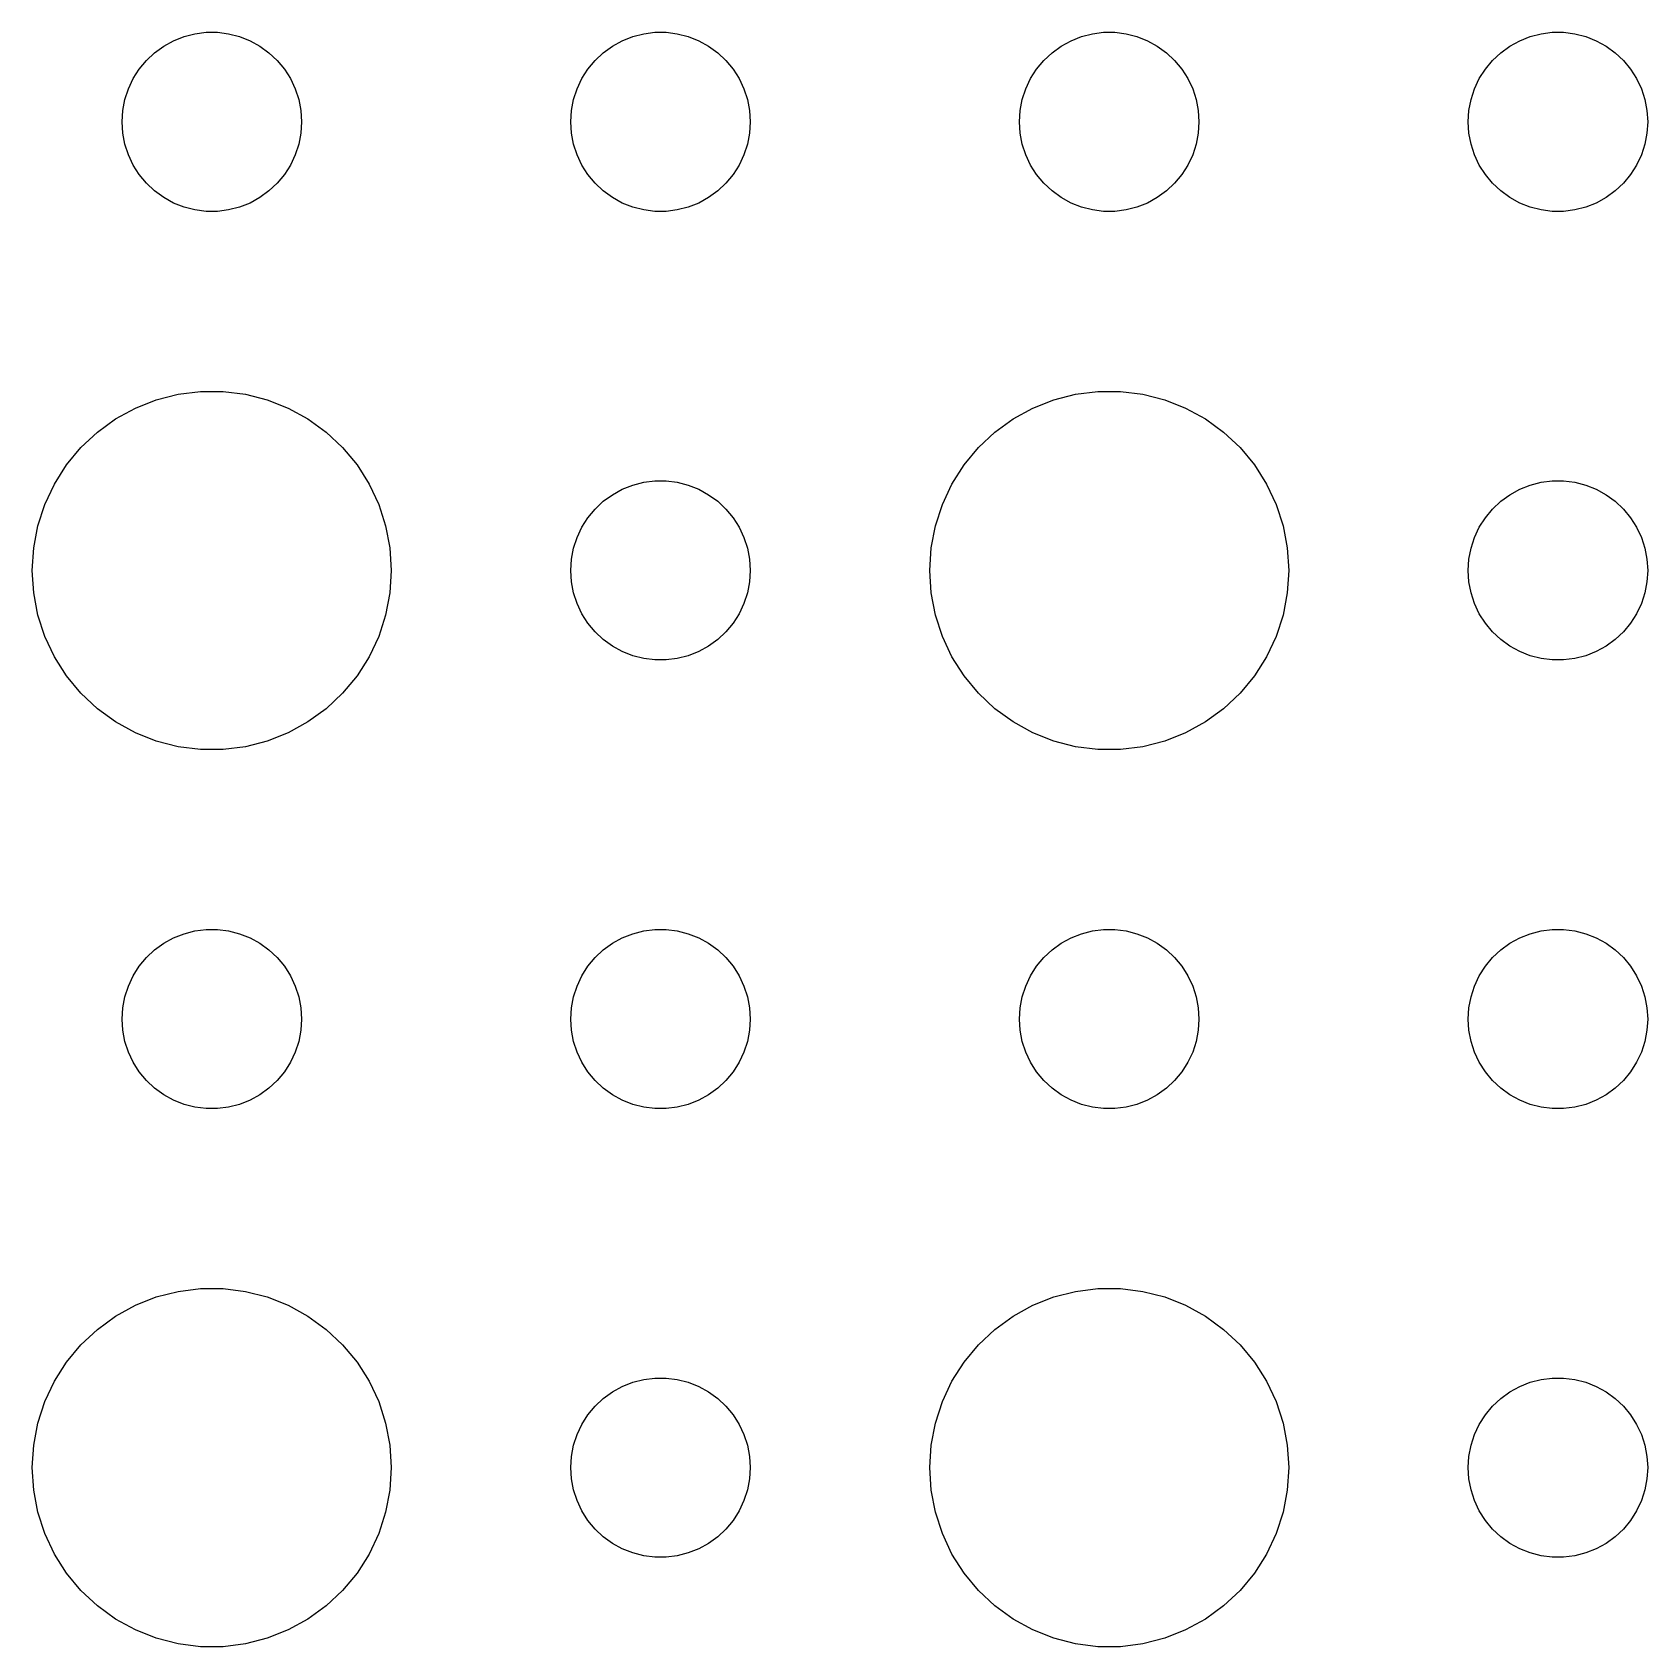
# Model space of a CAD drawing. Header units: metres. Extents: x -134 to 134, y 518 to 1078.
# Drawn here: x -100.5 to -73.5, y 795.01 to 822 of the extents above; entities that cross this region are included whole.
import ezdxf

# ---------------------------------------------------------------- set-up
doc = ezdxf.new("R2010")
doc.units = ezdxf.units.M

msp = doc.modelspace()

# ---------------------------------------------------------------- linework, layer by layer
for p, q in [((-98.1387, 821.857), (-97.9635, 821.927)), ((-97.9635, 821.927), (-97.7811, 821.973)), ((-97.7811, 821.973), (-97.5942, 821.997)), ((-97.5942, 821.997), (-97.4058, 821.997)), ((-97.4058, 821.997), (-97.2189, 821.973)), ((-97.2189, 821.973), (-97.0365, 821.927)), ((-97.0365, 821.927), (-96.8613, 821.857)), ((-90.6387, 821.857), (-90.4635, 821.927)), ((-90.4635, 821.927), (-90.2811, 821.973)), ((-90.2811, 821.973), (-90.0942, 821.997)), ((-90.0942, 821.997), (-89.9058, 821.997)), ((-89.9058, 821.997), (-89.7189, 821.973)), ((-89.7189, 821.973), (-89.5365, 821.927)), ((-89.5365, 821.927), (-89.3613, 821.857)), ((-83.1387, 821.857), (-82.9635, 821.927)), ((-82.9635, 821.927), (-82.7811, 821.973)), ((-82.7811, 821.973), (-82.5942, 821.997)), ((-82.5942, 821.997), (-82.4058, 821.997)), ((-82.4058, 821.997), (-82.2189, 821.973)), ((-82.2189, 821.973), (-82.0365, 821.927)), ((-82.0365, 821.927), (-81.8613, 821.857)), ((-75.6387, 821.857), (-75.4635, 821.927)), ((-75.4635, 821.927), (-75.2811, 821.973)), ((-75.2811, 821.973), (-75.0942, 821.997)), ((-75.0942, 821.997), (-74.9058, 821.997)), ((-74.9058, 821.997), (-74.7189, 821.973)), ((-74.7189, 821.973), (-74.5365, 821.927)), ((-74.5365, 821.927), (-74.3613, 821.857)), ((-98.5934, 821.527), (-98.4561, 821.656)), ((-98.4561, 821.656), (-98.3037, 821.766)), ((-98.3037, 821.766), (-98.1387, 821.857)), ((-96.8613, 821.857), (-96.6963, 821.766)), ((-96.6963, 821.766), (-96.5439, 821.656)), ((-96.5439, 821.656), (-96.4065, 821.527)), ((-91.0934, 821.527), (-90.9561, 821.656)), ((-90.9561, 821.656), (-90.8037, 821.766)), ((-90.8037, 821.766), (-90.6387, 821.857)), ((-89.3613, 821.857), (-89.1963, 821.766)), ((-89.1963, 821.766), (-89.0439, 821.656)), ((-89.0439, 821.656), (-88.9065, 821.527)), ((-83.5934, 821.527), (-83.4561, 821.656)), ((-83.4561, 821.656), (-83.3037, 821.766)), ((-83.3037, 821.766), (-83.1387, 821.857)), ((-81.8613, 821.857), (-81.6963, 821.766)), ((-81.6963, 821.766), (-81.5439, 821.656)), ((-81.5439, 821.656), (-81.4065, 821.527)), ((-76.0934, 821.527), (-75.9561, 821.656)), ((-75.9561, 821.656), (-75.8037, 821.766)), ((-75.8037, 821.766), (-75.6387, 821.857)), ((-74.3613, 821.857), (-74.1963, 821.766)), ((-74.1963, 821.766), (-74.0439, 821.656)), ((-74.0439, 821.656), (-73.9065, 821.527)), ((-98.8145, 821.223), (-98.7135, 821.382)), ((-98.7135, 821.382), (-98.5934, 821.527)), ((-96.4065, 821.527), (-96.2865, 821.382)), ((-96.2865, 821.382), (-96.1855, 821.223)), ((-91.3145, 821.223), (-91.2135, 821.382)), ((-91.2135, 821.382), (-91.0934, 821.527)), ((-88.9065, 821.527), (-88.7865, 821.382)), ((-88.7865, 821.382), (-88.6855, 821.223)), ((-83.8145, 821.223), (-83.7135, 821.382)), ((-83.7135, 821.382), (-83.5934, 821.527)), ((-81.4065, 821.527), (-81.2865, 821.382)), ((-81.2865, 821.382), (-81.1855, 821.223)), ((-76.3145, 821.223), (-76.2135, 821.382)), ((-76.2135, 821.382), (-76.0934, 821.527)), ((-73.9065, 821.527), (-73.7865, 821.382)), ((-73.7865, 821.382), (-73.6855, 821.223)), ((-98.8947, 821.052), (-98.8145, 821.223)), ((-96.1855, 821.223), (-96.1053, 821.052)), ((-91.3947, 821.052), (-91.3145, 821.223)), ((-88.6855, 821.223), (-88.6053, 821.052)), ((-83.8947, 821.052), (-83.8145, 821.223)), ((-81.1855, 821.223), (-81.1053, 821.052)), ((-76.3947, 821.052), (-76.3145, 821.223)), ((-73.6855, 821.223), (-73.6053, 821.052)), ((-98.9882, 820.688), (-98.9529, 820.873)), ((-98.9529, 820.873), (-98.8947, 821.052)), ((-96.1053, 821.052), (-96.0471, 820.873)), ((-96.0471, 820.873), (-96.0118, 820.688)), ((-91.4882, 820.688), (-91.4529, 820.873)), ((-91.4529, 820.873), (-91.3947, 821.052)), ((-88.6053, 821.052), (-88.5471, 820.873)), ((-88.5471, 820.873), (-88.5118, 820.688)), ((-83.9882, 820.688), (-83.9529, 820.873)), ((-83.9529, 820.873), (-83.8947, 821.052)), ((-81.1053, 821.052), (-81.0471, 820.873)), ((-81.0471, 820.873), (-81.0118, 820.688)), ((-76.4882, 820.688), (-76.4529, 820.873)), ((-76.4529, 820.873), (-76.3947, 821.052)), ((-73.6053, 821.052), (-73.5471, 820.873)), ((-73.5471, 820.873), (-73.5118, 820.688)), ((-99, 820.5), (-98.9882, 820.688)), ((-96.0118, 820.688), (-96, 820.5)), ((-91.5, 820.5), (-91.4882, 820.688)), ((-88.5118, 820.688), (-88.5, 820.5)), ((-84, 820.5), (-83.9882, 820.688)), ((-81.0118, 820.688), (-81, 820.5)), ((-76.5, 820.5), (-76.4882, 820.688)), ((-73.5118, 820.688), (-73.5, 820.5)), ((-98.9882, 820.312), (-99, 820.5)), ((-98.9529, 820.127), (-98.9882, 820.312)), ((-96.0118, 820.312), (-96.0471, 820.127)), ((-96, 820.5), (-96.0118, 820.312)), ((-91.4882, 820.312), (-91.5, 820.5)), ((-91.4529, 820.127), (-91.4882, 820.312)), ((-88.5118, 820.312), (-88.5471, 820.127)), ((-88.5, 820.5), (-88.5118, 820.312)), ((-83.9882, 820.312), (-84, 820.5)), ((-83.9529, 820.127), (-83.9882, 820.312)), ((-81.0118, 820.312), (-81.0471, 820.127)), ((-81, 820.5), (-81.0118, 820.312)), ((-76.4882, 820.312), (-76.5, 820.5)), ((-76.4529, 820.127), (-76.4882, 820.312)), ((-73.5118, 820.312), (-73.5471, 820.127)), ((-73.5, 820.5), (-73.5118, 820.312)), ((-98.8947, 819.948), (-98.9529, 820.127)), ((-96.0471, 820.127), (-96.1053, 819.948)), ((-91.3947, 819.948), (-91.4529, 820.127)), ((-88.5471, 820.127), (-88.6053, 819.948)), ((-83.8947, 819.948), (-83.9529, 820.127)), ((-81.0471, 820.127), (-81.1053, 819.948)), ((-76.3947, 819.948), (-76.4529, 820.127)), ((-73.5471, 820.127), (-73.6053, 819.948)), ((-98.8145, 819.777), (-98.8947, 819.948)), ((-98.7135, 819.618), (-98.8145, 819.777)), ((-96.1855, 819.777), (-96.2865, 819.618)), ((-96.1053, 819.948), (-96.1855, 819.777)), ((-91.3145, 819.777), (-91.3947, 819.948)), ((-91.2135, 819.618), (-91.3145, 819.777)), ((-88.6855, 819.777), (-88.7865, 819.618)), ((-88.6053, 819.948), (-88.6855, 819.777)), ((-83.8145, 819.777), (-83.8947, 819.948)), ((-83.7135, 819.618), (-83.8145, 819.777)), ((-81.1855, 819.777), (-81.2865, 819.618)), ((-81.1053, 819.948), (-81.1855, 819.777)), ((-76.3145, 819.777), (-76.3947, 819.948)), ((-76.2135, 819.618), (-76.3145, 819.777)), ((-73.6855, 819.777), (-73.7865, 819.618)), ((-73.6053, 819.948), (-73.6855, 819.777)), ((-98.5934, 819.473), (-98.7135, 819.618)), ((-98.4561, 819.344), (-98.5934, 819.473)), ((-96.4065, 819.473), (-96.5439, 819.344)), ((-96.2865, 819.618), (-96.4065, 819.473)), ((-91.0934, 819.473), (-91.2135, 819.618)), ((-90.9561, 819.344), (-91.0934, 819.473)), ((-88.9065, 819.473), (-89.0439, 819.344)), ((-88.7865, 819.618), (-88.9065, 819.473)), ((-83.5934, 819.473), (-83.7135, 819.618)), ((-83.4561, 819.344), (-83.5934, 819.473)), ((-81.4065, 819.473), (-81.5439, 819.344)), ((-81.2865, 819.618), (-81.4065, 819.473)), ((-76.0934, 819.473), (-76.2135, 819.618)), ((-75.9561, 819.344), (-76.0934, 819.473)), ((-73.9065, 819.473), (-74.0439, 819.344)), ((-73.7865, 819.618), (-73.9065, 819.473)), ((-98.3037, 819.234), (-98.4561, 819.344)), ((-98.1387, 819.143), (-98.3037, 819.234)), ((-96.6963, 819.234), (-96.8613, 819.143)), ((-96.5439, 819.344), (-96.6963, 819.234)), ((-90.8037, 819.234), (-90.9561, 819.344)), ((-90.6387, 819.143), (-90.8037, 819.234)), ((-89.1963, 819.234), (-89.3613, 819.143)), ((-89.0439, 819.344), (-89.1963, 819.234)), ((-83.3037, 819.234), (-83.4561, 819.344)), ((-83.1387, 819.143), (-83.3037, 819.234)), ((-81.6963, 819.234), (-81.8613, 819.143)), ((-81.5439, 819.344), (-81.6963, 819.234)), ((-75.8037, 819.234), (-75.9561, 819.344)), ((-75.6387, 819.143), (-75.8037, 819.234)), ((-74.1963, 819.234), (-74.3613, 819.143)), ((-74.0439, 819.344), (-74.1963, 819.234)), ((-97.9635, 819.073), (-98.1387, 819.143)), ((-97.7811, 819.027), (-97.9635, 819.073)), ((-97.5942, 819.003), (-97.7811, 819.027)), ((-97.4058, 819.003), (-97.5942, 819.003)), ((-97.2189, 819.027), (-97.4058, 819.003)), ((-97.0365, 819.073), (-97.2189, 819.027)), ((-96.8613, 819.143), (-97.0365, 819.073)), ((-90.4635, 819.073), (-90.6387, 819.143)), ((-90.2811, 819.027), (-90.4635, 819.073)), ((-90.0942, 819.003), (-90.2811, 819.027)), ((-89.9058, 819.003), (-90.0942, 819.003)), ((-89.7189, 819.027), (-89.9058, 819.003)), ((-89.5365, 819.073), (-89.7189, 819.027)), ((-89.3613, 819.143), (-89.5365, 819.073)), ((-82.9635, 819.073), (-83.1387, 819.143)), ((-82.7811, 819.027), (-82.9635, 819.073)), ((-82.5942, 819.003), (-82.7811, 819.027)), ((-82.4058, 819.003), (-82.5942, 819.003)), ((-82.2189, 819.027), (-82.4058, 819.003)), ((-82.0365, 819.073), (-82.2189, 819.027)), ((-81.8613, 819.143), (-82.0365, 819.073)), ((-75.4635, 819.073), (-75.6387, 819.143)), ((-75.2811, 819.027), (-75.4635, 819.073)), ((-75.0942, 819.003), (-75.2811, 819.027)), ((-74.9058, 819.003), (-75.0942, 819.003)), ((-74.7189, 819.027), (-74.9058, 819.003)), ((-74.5365, 819.073), (-74.7189, 819.027)), ((-74.3613, 819.143), (-74.5365, 819.073)), ((-98.427, 815.853), (-98.0621, 815.947)), ((-98.0621, 815.947), (-97.6884, 815.994)), ((-97.6884, 815.994), (-97.3116, 815.994)), ((-97.3116, 815.994), (-96.9379, 815.947)), ((-96.9379, 815.947), (-96.573, 815.853)), ((-83.427, 815.853), (-83.0621, 815.947)), ((-83.0621, 815.947), (-82.6884, 815.994)), ((-82.6884, 815.994), (-82.3116, 815.994)), ((-82.3116, 815.994), (-81.9379, 815.947)), ((-81.9379, 815.947), (-81.573, 815.853)), ((-99.1075, 815.533), (-98.7773, 815.714)), ((-98.7773, 815.714), (-98.427, 815.853)), ((-96.573, 815.853), (-96.2227, 815.714)), ((-96.2227, 815.714), (-95.8925, 815.533)), ((-84.1075, 815.533), (-83.7773, 815.714)), ((-83.7773, 815.714), (-83.427, 815.853)), ((-81.573, 815.853), (-81.2227, 815.714)), ((-81.2227, 815.714), (-80.8925, 815.533)), ((-99.4123, 815.312), (-99.1075, 815.533)), ((-95.8925, 815.533), (-95.5877, 815.312)), ((-84.4123, 815.312), (-84.1075, 815.533)), ((-80.8925, 815.533), (-80.5877, 815.312)), ((-99.6869, 815.054), (-99.4123, 815.312)), ((-95.5877, 815.312), (-95.3131, 815.054)), ((-84.6869, 815.054), (-84.4123, 815.312)), ((-80.5877, 815.312), (-80.3131, 815.054)), ((-99.927, 814.763), (-99.6869, 815.054)), ((-95.3131, 815.054), (-95.073, 814.763)), ((-84.927, 814.763), (-84.6869, 815.054)), ((-80.3131, 815.054), (-80.073, 814.763)), ((-100.129, 814.445), (-99.927, 814.763)), ((-95.073, 814.763), (-94.8711, 814.445)), ((-85.1289, 814.445), (-84.927, 814.763)), ((-80.073, 814.763), (-79.8711, 814.445)), ((-100.289, 814.104), (-100.129, 814.445)), ((-94.8711, 814.445), (-94.7107, 814.104)), ((-90.8037, 814.266), (-90.6387, 814.357)), ((-90.6387, 814.357), (-90.4635, 814.427)), ((-90.4635, 814.427), (-90.2811, 814.473)), ((-90.2811, 814.473), (-90.0942, 814.497)), ((-90.0942, 814.497), (-89.9058, 814.497)), ((-89.9058, 814.497), (-89.7189, 814.473)), ((-89.7189, 814.473), (-89.5365, 814.427)), ((-89.5365, 814.427), (-89.3613, 814.357)), ((-89.3613, 814.357), (-89.1963, 814.266)), ((-85.2893, 814.104), (-85.1289, 814.445)), ((-79.8711, 814.445), (-79.7107, 814.104)), ((-75.8037, 814.266), (-75.6387, 814.357)), ((-75.6387, 814.357), (-75.4635, 814.427)), ((-75.4635, 814.427), (-75.2811, 814.473)), ((-75.2811, 814.473), (-75.0942, 814.497)), ((-75.0942, 814.497), (-74.9058, 814.497)), ((-74.9058, 814.497), (-74.7189, 814.473)), ((-74.7189, 814.473), (-74.5365, 814.427)), ((-74.5365, 814.427), (-74.3613, 814.357)), ((-74.3613, 814.357), (-74.1963, 814.266)), ((-100.406, 813.746), (-100.289, 814.104)), ((-94.7107, 814.104), (-94.5943, 813.746)), ((-91.0934, 814.027), (-90.9561, 814.156)), ((-90.9561, 814.156), (-90.8037, 814.266)), ((-89.1963, 814.266), (-89.0439, 814.156)), ((-89.0439, 814.156), (-88.9065, 814.027)), ((-85.4057, 813.746), (-85.2893, 814.104)), ((-79.7107, 814.104), (-79.5943, 813.746)), ((-76.0934, 814.027), (-75.9561, 814.156)), ((-75.9561, 814.156), (-75.8037, 814.266)), ((-74.1963, 814.266), (-74.0439, 814.156)), ((-74.0439, 814.156), (-73.9065, 814.027)), ((-91.3145, 813.723), (-91.2135, 813.882)), ((-91.2135, 813.882), (-91.0934, 814.027)), ((-88.9065, 814.027), (-88.7865, 813.882)), ((-88.7865, 813.882), (-88.6855, 813.723)), ((-76.3145, 813.723), (-76.2135, 813.882)), ((-76.2135, 813.882), (-76.0934, 814.027)), ((-73.9065, 814.027), (-73.7865, 813.882)), ((-73.7865, 813.882), (-73.6855, 813.723)), ((-100.476, 813.376), (-100.406, 813.746)), ((-94.5943, 813.746), (-94.5237, 813.376)), ((-91.4529, 813.373), (-91.3947, 813.552)), ((-91.3947, 813.552), (-91.3145, 813.723)), ((-88.6855, 813.723), (-88.6053, 813.552)), ((-88.6053, 813.552), (-88.5471, 813.373)), ((-85.4763, 813.376), (-85.4057, 813.746)), ((-79.5943, 813.746), (-79.5237, 813.376)), ((-76.4529, 813.373), (-76.3947, 813.552)), ((-76.3947, 813.552), (-76.3145, 813.723)), ((-73.6855, 813.723), (-73.6053, 813.552)), ((-73.6053, 813.552), (-73.5471, 813.373)), ((-100.5, 813), (-100.476, 813.376)), ((-94.5237, 813.376), (-94.5, 813)), ((-91.4882, 813.188), (-91.4529, 813.373)), ((-88.5471, 813.373), (-88.5118, 813.188)), ((-85.5, 813), (-85.4763, 813.376)), ((-79.5237, 813.376), (-79.5, 813)), ((-76.4882, 813.188), (-76.4529, 813.373)), ((-73.5471, 813.373), (-73.5118, 813.188)), ((-100.476, 812.624), (-100.5, 813)), ((-94.5, 813), (-94.5237, 812.624)), ((-91.5, 813), (-91.4882, 813.188)), ((-91.4882, 812.812), (-91.5, 813)), ((-88.5118, 813.188), (-88.5, 813)), ((-88.5, 813), (-88.5118, 812.812)), ((-85.4763, 812.624), (-85.5, 813)), ((-79.5, 813), (-79.5237, 812.624)), ((-76.5, 813), (-76.4882, 813.188)), ((-76.4882, 812.812), (-76.5, 813)), ((-73.5118, 813.188), (-73.5, 813)), ((-73.5, 813), (-73.5118, 812.812)), ((-91.4529, 812.627), (-91.4882, 812.812)), ((-88.5118, 812.812), (-88.5471, 812.627)), ((-76.4529, 812.627), (-76.4882, 812.812)), ((-73.5118, 812.812), (-73.5471, 812.627)), ((-100.406, 812.254), (-100.476, 812.624)), ((-94.5237, 812.624), (-94.5943, 812.254)), ((-91.3947, 812.448), (-91.4529, 812.627)), ((-91.3145, 812.277), (-91.3947, 812.448)), ((-88.6053, 812.448), (-88.6855, 812.277)), ((-88.5471, 812.627), (-88.6053, 812.448)), ((-85.4057, 812.254), (-85.4763, 812.624)), ((-79.5237, 812.624), (-79.5943, 812.254)), ((-76.3947, 812.448), (-76.4529, 812.627)), ((-76.3145, 812.277), (-76.3947, 812.448)), ((-73.6053, 812.448), (-73.6855, 812.277)), ((-73.5471, 812.627), (-73.6053, 812.448)), ((-100.289, 811.896), (-100.406, 812.254)), ((-94.5943, 812.254), (-94.7107, 811.896)), ((-91.2135, 812.118), (-91.3145, 812.277)), ((-88.6855, 812.277), (-88.7865, 812.118)), ((-85.2893, 811.896), (-85.4057, 812.254)), ((-79.5943, 812.254), (-79.7107, 811.896)), ((-76.2135, 812.118), (-76.3145, 812.277)), ((-73.6855, 812.277), (-73.7865, 812.118)), ((-100.129, 811.555), (-100.289, 811.896)), ((-94.7107, 811.896), (-94.8711, 811.555)), ((-91.0934, 811.973), (-91.2135, 812.118)), ((-90.9561, 811.844), (-91.0934, 811.973)), ((-88.9065, 811.973), (-89.0439, 811.844)), ((-88.7865, 812.118), (-88.9065, 811.973)), ((-85.1289, 811.555), (-85.2893, 811.896)), ((-79.7107, 811.896), (-79.8711, 811.555)), ((-76.0934, 811.973), (-76.2135, 812.118)), ((-75.9561, 811.844), (-76.0934, 811.973)), ((-73.9065, 811.973), (-74.0439, 811.844)), ((-73.7865, 812.118), (-73.9065, 811.973)), ((-90.8037, 811.734), (-90.9561, 811.844)), ((-90.6387, 811.643), (-90.8037, 811.734)), ((-90.4635, 811.573), (-90.6387, 811.643)), ((-89.3613, 811.643), (-89.5365, 811.573)), ((-89.1963, 811.734), (-89.3613, 811.643)), ((-89.0439, 811.844), (-89.1963, 811.734)), ((-75.8037, 811.734), (-75.9561, 811.844)), ((-75.6387, 811.643), (-75.8037, 811.734)), ((-75.4635, 811.573), (-75.6387, 811.643)), ((-74.3613, 811.643), (-74.5365, 811.573)), ((-74.1963, 811.734), (-74.3613, 811.643)), ((-74.0439, 811.844), (-74.1963, 811.734)), ((-99.927, 811.237), (-100.129, 811.555)), ((-94.8711, 811.555), (-95.073, 811.237)), ((-90.2811, 811.527), (-90.4635, 811.573)), ((-90.0942, 811.503), (-90.2811, 811.527)), ((-89.9058, 811.503), (-90.0942, 811.503)), ((-89.7189, 811.527), (-89.9058, 811.503)), ((-89.5365, 811.573), (-89.7189, 811.527)), ((-84.927, 811.237), (-85.1289, 811.555)), ((-79.8711, 811.555), (-80.073, 811.237)), ((-75.2811, 811.527), (-75.4635, 811.573)), ((-75.0942, 811.503), (-75.2811, 811.527)), ((-74.9058, 811.503), (-75.0942, 811.503)), ((-74.7189, 811.527), (-74.9058, 811.503)), ((-74.5365, 811.573), (-74.7189, 811.527)), ((-99.6869, 810.946), (-99.927, 811.237)), ((-95.073, 811.237), (-95.3131, 810.946)), ((-84.6869, 810.946), (-84.927, 811.237)), ((-80.073, 811.237), (-80.3131, 810.946)), ((-99.4123, 810.688), (-99.6869, 810.946)), ((-95.3131, 810.946), (-95.5877, 810.688)), ((-84.4123, 810.688), (-84.6869, 810.946)), ((-80.3131, 810.946), (-80.5877, 810.688)), ((-99.1075, 810.467), (-99.4123, 810.688)), ((-95.5877, 810.688), (-95.8925, 810.467)), ((-84.1075, 810.467), (-84.4123, 810.688)), ((-80.5877, 810.688), (-80.8925, 810.467)), ((-98.7773, 810.286), (-99.1075, 810.467)), ((-98.427, 810.147), (-98.7773, 810.286)), ((-96.2227, 810.286), (-96.573, 810.147)), ((-95.8925, 810.467), (-96.2227, 810.286)), ((-83.7773, 810.286), (-84.1075, 810.467)), ((-83.427, 810.147), (-83.7773, 810.286)), ((-81.2227, 810.286), (-81.573, 810.147)), ((-80.8925, 810.467), (-81.2227, 810.286)), ((-98.0621, 810.053), (-98.427, 810.147)), ((-97.6884, 810.006), (-98.0621, 810.053)), ((-97.3116, 810.006), (-97.6884, 810.006)), ((-96.9379, 810.053), (-97.3116, 810.006)), ((-96.573, 810.147), (-96.9379, 810.053)), ((-83.0621, 810.053), (-83.427, 810.147)), ((-82.6884, 810.006), (-83.0621, 810.053)), ((-82.3116, 810.006), (-82.6884, 810.006)), ((-81.9379, 810.053), (-82.3116, 810.006)), ((-81.573, 810.147), (-81.9379, 810.053)), ((-98.4561, 806.656), (-98.3037, 806.766)), ((-98.3037, 806.766), (-98.1387, 806.857)), ((-98.1387, 806.857), (-97.9635, 806.927)), ((-97.9635, 806.927), (-97.7811, 806.973)), ((-97.7811, 806.973), (-97.5942, 806.997)), ((-97.5942, 806.997), (-97.4058, 806.997)), ((-97.4058, 806.997), (-97.2189, 806.973)), ((-97.2189, 806.973), (-97.0365, 806.927)), ((-97.0365, 806.927), (-96.8613, 806.857)), ((-96.8613, 806.857), (-96.6963, 806.766)), ((-96.6963, 806.766), (-96.5439, 806.656)), ((-90.9561, 806.656), (-90.8037, 806.766)), ((-90.8037, 806.766), (-90.6387, 806.857)), ((-90.6387, 806.857), (-90.4635, 806.927)), ((-90.4635, 806.927), (-90.2811, 806.973)), ((-90.2811, 806.973), (-90.0942, 806.997)), ((-90.0942, 806.997), (-89.9058, 806.997)), ((-89.9058, 806.997), (-89.7189, 806.973)), ((-89.7189, 806.973), (-89.5365, 806.927)), ((-89.5365, 806.927), (-89.3613, 806.857)), ((-89.3613, 806.857), (-89.1963, 806.766)), ((-89.1963, 806.766), (-89.0439, 806.656)), ((-83.4561, 806.656), (-83.3037, 806.766)), ((-83.3037, 806.766), (-83.1387, 806.857)), ((-83.1387, 806.857), (-82.9635, 806.927)), ((-82.9635, 806.927), (-82.7811, 806.973)), ((-82.7811, 806.973), (-82.5942, 806.997)), ((-82.5942, 806.997), (-82.4058, 806.997)), ((-82.4058, 806.997), (-82.2189, 806.973)), ((-82.2189, 806.973), (-82.0365, 806.927)), ((-82.0365, 806.927), (-81.8613, 806.857)), ((-81.8613, 806.857), (-81.6963, 806.766)), ((-81.6963, 806.766), (-81.5439, 806.656)), ((-75.9561, 806.656), (-75.8037, 806.766)), ((-75.8037, 806.766), (-75.6387, 806.857)), ((-75.6387, 806.857), (-75.4635, 806.927)), ((-75.4635, 806.927), (-75.2811, 806.973)), ((-75.2811, 806.973), (-75.0942, 806.997)), ((-75.0942, 806.997), (-74.9058, 806.997)), ((-74.9058, 806.997), (-74.7189, 806.973)), ((-74.7189, 806.973), (-74.5365, 806.927)), ((-74.5365, 806.927), (-74.3613, 806.857)), ((-74.3613, 806.857), (-74.1963, 806.766)), ((-74.1963, 806.766), (-74.0439, 806.656)), ((-98.7135, 806.382), (-98.5934, 806.527)), ((-98.5934, 806.527), (-98.4561, 806.656)), ((-96.5439, 806.656), (-96.4065, 806.527)), ((-96.4065, 806.527), (-96.2865, 806.382)), ((-91.2135, 806.382), (-91.0934, 806.527)), ((-91.0934, 806.527), (-90.9561, 806.656)), ((-89.0439, 806.656), (-88.9065, 806.527)), ((-88.9065, 806.527), (-88.7865, 806.382)), ((-83.7135, 806.382), (-83.5934, 806.527)), ((-83.5934, 806.527), (-83.4561, 806.656)), ((-81.5439, 806.656), (-81.4065, 806.527)), ((-81.4065, 806.527), (-81.2865, 806.382)), ((-76.2135, 806.382), (-76.0934, 806.527)), ((-76.0934, 806.527), (-75.9561, 806.656)), ((-74.0439, 806.656), (-73.9065, 806.527)), ((-73.9065, 806.527), (-73.7865, 806.382)), ((-98.8947, 806.052), (-98.8145, 806.223)), ((-98.8145, 806.223), (-98.7135, 806.382)), ((-96.2865, 806.382), (-96.1855, 806.223)), ((-96.1855, 806.223), (-96.1053, 806.052)), ((-91.3947, 806.052), (-91.3145, 806.223)), ((-91.3145, 806.223), (-91.2135, 806.382)), ((-88.7865, 806.382), (-88.6855, 806.223)), ((-88.6855, 806.223), (-88.6053, 806.052)), ((-83.8947, 806.052), (-83.8145, 806.223)), ((-83.8145, 806.223), (-83.7135, 806.382)), ((-81.2865, 806.382), (-81.1855, 806.223)), ((-81.1855, 806.223), (-81.1053, 806.052)), ((-76.3947, 806.052), (-76.3145, 806.223)), ((-76.3145, 806.223), (-76.2135, 806.382)), ((-73.7865, 806.382), (-73.6855, 806.223)), ((-73.6855, 806.223), (-73.6053, 806.052)), ((-98.9529, 805.873), (-98.8947, 806.052)), ((-96.1053, 806.052), (-96.0471, 805.873)), ((-91.4529, 805.873), (-91.3947, 806.052)), ((-88.6053, 806.052), (-88.5471, 805.873)), ((-83.9529, 805.873), (-83.8947, 806.052)), ((-81.1053, 806.052), (-81.0471, 805.873)), ((-76.4529, 805.873), (-76.3947, 806.052)), ((-73.6053, 806.052), (-73.5471, 805.873)), ((-99, 805.5), (-98.9882, 805.688)), ((-98.9882, 805.688), (-98.9529, 805.873)), ((-96.0471, 805.873), (-96.0118, 805.688)), ((-96.0118, 805.688), (-96, 805.5)), ((-91.5, 805.5), (-91.4882, 805.688)), ((-91.4882, 805.688), (-91.4529, 805.873)), ((-88.5471, 805.873), (-88.5118, 805.688)), ((-88.5118, 805.688), (-88.5, 805.5)), ((-84, 805.5), (-83.9882, 805.688)), ((-83.9882, 805.688), (-83.9529, 805.873)), ((-81.0471, 805.873), (-81.0118, 805.688)), ((-81.0118, 805.688), (-81, 805.5)), ((-76.5, 805.5), (-76.4882, 805.688)), ((-76.4882, 805.688), (-76.4529, 805.873)), ((-73.5471, 805.873), (-73.5118, 805.688)), ((-73.5118, 805.688), (-73.5, 805.5)), ((-98.9882, 805.312), (-99, 805.5)), ((-96, 805.5), (-96.0118, 805.312)), ((-91.4882, 805.312), (-91.5, 805.5)), ((-88.5, 805.5), (-88.5118, 805.312)), ((-83.9882, 805.312), (-84, 805.5)), ((-81, 805.5), (-81.0118, 805.312)), ((-76.4882, 805.312), (-76.5, 805.5)), ((-73.5, 805.5), (-73.5118, 805.312)), ((-98.9529, 805.127), (-98.9882, 805.312)), ((-96.0118, 805.312), (-96.0471, 805.127)), ((-91.4529, 805.127), (-91.4882, 805.312)), ((-88.5118, 805.312), (-88.5471, 805.127)), ((-83.9529, 805.127), (-83.9882, 805.312)), ((-81.0118, 805.312), (-81.0471, 805.127)), ((-76.4529, 805.127), (-76.4882, 805.312)), ((-73.5118, 805.312), (-73.5471, 805.127)), ((-98.8947, 804.948), (-98.9529, 805.127)), ((-98.8145, 804.777), (-98.8947, 804.948)), ((-96.1053, 804.948), (-96.1855, 804.777)), ((-96.0471, 805.127), (-96.1053, 804.948)), ((-91.3947, 804.948), (-91.4529, 805.127)), ((-91.3145, 804.777), (-91.3947, 804.948)), ((-88.6053, 804.948), (-88.6855, 804.777)), ((-88.5471, 805.127), (-88.6053, 804.948)), ((-83.8947, 804.948), (-83.9529, 805.127)), ((-83.8145, 804.777), (-83.8947, 804.948)), ((-81.1053, 804.948), (-81.1855, 804.777)), ((-81.0471, 805.127), (-81.1053, 804.948)), ((-76.3947, 804.948), (-76.4529, 805.127)), ((-76.3145, 804.777), (-76.3947, 804.948)), ((-73.6053, 804.948), (-73.6855, 804.777)), ((-73.5471, 805.127), (-73.6053, 804.948)), ((-98.7135, 804.618), (-98.8145, 804.777)), ((-98.5934, 804.473), (-98.7135, 804.618)), ((-96.2865, 804.618), (-96.4065, 804.473)), ((-96.1855, 804.777), (-96.2865, 804.618)), ((-91.2135, 804.618), (-91.3145, 804.777)), ((-91.0934, 804.473), (-91.2135, 804.618)), ((-88.7865, 804.618), (-88.9065, 804.473)), ((-88.6855, 804.777), (-88.7865, 804.618)), ((-83.7135, 804.618), (-83.8145, 804.777)), ((-83.5934, 804.473), (-83.7135, 804.618)), ((-81.2865, 804.618), (-81.4065, 804.473)), ((-81.1855, 804.777), (-81.2865, 804.618)), ((-76.2135, 804.618), (-76.3145, 804.777)), ((-76.0934, 804.473), (-76.2135, 804.618)), ((-73.7865, 804.618), (-73.9065, 804.473)), ((-73.6855, 804.777), (-73.7865, 804.618)), ((-98.4561, 804.344), (-98.5934, 804.473)), ((-98.3037, 804.234), (-98.4561, 804.344)), ((-96.5439, 804.344), (-96.6963, 804.234)), ((-96.4065, 804.473), (-96.5439, 804.344)), ((-90.9561, 804.344), (-91.0934, 804.473)), ((-90.8037, 804.234), (-90.9561, 804.344)), ((-89.0439, 804.344), (-89.1963, 804.234)), ((-88.9065, 804.473), (-89.0439, 804.344)), ((-83.4561, 804.344), (-83.5934, 804.473)), ((-83.3037, 804.234), (-83.4561, 804.344)), ((-81.5439, 804.344), (-81.6963, 804.234)), ((-81.4065, 804.473), (-81.5439, 804.344)), ((-75.9561, 804.344), (-76.0934, 804.473)), ((-75.8037, 804.234), (-75.9561, 804.344)), ((-74.0439, 804.344), (-74.1963, 804.234)), ((-73.9065, 804.473), (-74.0439, 804.344)), ((-98.1387, 804.143), (-98.3037, 804.234)), ((-97.9635, 804.073), (-98.1387, 804.143)), ((-97.7811, 804.027), (-97.9635, 804.073)), ((-97.0365, 804.073), (-97.2189, 804.027)), ((-96.8613, 804.143), (-97.0365, 804.073)), ((-96.6963, 804.234), (-96.8613, 804.143)), ((-90.6387, 804.143), (-90.8037, 804.234)), ((-90.4635, 804.073), (-90.6387, 804.143)), ((-90.2811, 804.027), (-90.4635, 804.073)), ((-89.5365, 804.073), (-89.7189, 804.027)), ((-89.3613, 804.143), (-89.5365, 804.073)), ((-89.1963, 804.234), (-89.3613, 804.143)), ((-83.1387, 804.143), (-83.3037, 804.234)), ((-82.9635, 804.073), (-83.1387, 804.143)), ((-82.7811, 804.027), (-82.9635, 804.073)), ((-82.0365, 804.073), (-82.2189, 804.027)), ((-81.8613, 804.143), (-82.0365, 804.073)), ((-81.6963, 804.234), (-81.8613, 804.143)), ((-75.6387, 804.143), (-75.8037, 804.234)), ((-75.4635, 804.073), (-75.6387, 804.143)), ((-75.2811, 804.027), (-75.4635, 804.073)), ((-74.5365, 804.073), (-74.7189, 804.027)), ((-74.3613, 804.143), (-74.5365, 804.073)), ((-74.1963, 804.234), (-74.3613, 804.143)), ((-97.5942, 804.003), (-97.7811, 804.027)), ((-97.4058, 804.003), (-97.5942, 804.003)), ((-97.2189, 804.027), (-97.4058, 804.003)), ((-90.0942, 804.003), (-90.2811, 804.027)), ((-89.9058, 804.003), (-90.0942, 804.003)), ((-89.7189, 804.027), (-89.9058, 804.003)), ((-82.5942, 804.003), (-82.7811, 804.027)), ((-82.4058, 804.003), (-82.5942, 804.003)), ((-82.2189, 804.027), (-82.4058, 804.003)), ((-75.0942, 804.003), (-75.2811, 804.027)), ((-74.9058, 804.003), (-75.0942, 804.003)), ((-74.7189, 804.027), (-74.9058, 804.003)), ((-98.7773, 800.714), (-98.427, 800.853)), ((-98.427, 800.853), (-98.0621, 800.947)), ((-98.0621, 800.947), (-97.6884, 800.994)), ((-97.6884, 800.994), (-97.3116, 800.994)), ((-97.3116, 800.994), (-96.9379, 800.947)), ((-96.9379, 800.947), (-96.573, 800.853)), ((-96.573, 800.853), (-96.2227, 800.714)), ((-83.7773, 800.714), (-83.427, 800.853)), ((-83.427, 800.853), (-83.0621, 800.947)), ((-83.0621, 800.947), (-82.6884, 800.994)), ((-82.6884, 800.994), (-82.3116, 800.994)), ((-82.3116, 800.994), (-81.9379, 800.947)), ((-81.9379, 800.947), (-81.573, 800.853)), ((-81.573, 800.853), (-81.2227, 800.714)), ((-99.1075, 800.533), (-98.7773, 800.714)), ((-96.2227, 800.714), (-95.8925, 800.533)), ((-84.1075, 800.533), (-83.7773, 800.714)), ((-81.2227, 800.714), (-80.8925, 800.533)), ((-99.6869, 800.054), (-99.4123, 800.312)), ((-99.4123, 800.312), (-99.1075, 800.533)), ((-95.8925, 800.533), (-95.5877, 800.312)), ((-95.5877, 800.312), (-95.3131, 800.054)), ((-84.6869, 800.054), (-84.4123, 800.312)), ((-84.4123, 800.312), (-84.1075, 800.533)), ((-80.8925, 800.533), (-80.5877, 800.312)), ((-80.5877, 800.312), (-80.3131, 800.054)), ((-99.927, 799.763), (-99.6869, 800.054)), ((-95.3131, 800.054), (-95.073, 799.763)), ((-84.927, 799.763), (-84.6869, 800.054)), ((-80.3131, 800.054), (-80.073, 799.763)), ((-100.129, 799.445), (-99.927, 799.763)), ((-95.073, 799.763), (-94.8711, 799.445)), ((-85.1289, 799.445), (-84.927, 799.763)), ((-80.073, 799.763), (-79.8711, 799.445)), ((-90.4635, 799.427), (-90.2811, 799.473)), ((-90.2811, 799.473), (-90.0942, 799.497)), ((-90.0942, 799.497), (-89.9058, 799.497)), ((-89.9058, 799.497), (-89.7189, 799.473)), ((-89.7189, 799.473), (-89.5365, 799.427)), ((-75.4635, 799.427), (-75.2811, 799.473)), ((-75.2811, 799.473), (-75.0942, 799.497)), ((-75.0942, 799.497), (-74.9058, 799.497)), ((-74.9058, 799.497), (-74.7189, 799.473)), ((-74.7189, 799.473), (-74.5365, 799.427)), ((-100.289, 799.104), (-100.129, 799.445)), ((-94.8711, 799.445), (-94.7107, 799.104)), ((-90.9561, 799.156), (-90.8037, 799.266)), ((-90.8037, 799.266), (-90.6387, 799.357)), ((-90.6387, 799.357), (-90.4635, 799.427)), ((-89.5365, 799.427), (-89.3613, 799.357)), ((-89.3613, 799.357), (-89.1963, 799.266)), ((-89.1963, 799.266), (-89.0439, 799.156)), ((-85.2893, 799.104), (-85.1289, 799.445)), ((-79.8711, 799.445), (-79.7107, 799.104)), ((-75.9561, 799.156), (-75.8037, 799.266)), ((-75.8037, 799.266), (-75.6387, 799.357)), ((-75.6387, 799.357), (-75.4635, 799.427)), ((-74.5365, 799.427), (-74.3613, 799.357)), ((-74.3613, 799.357), (-74.1963, 799.266)), ((-74.1963, 799.266), (-74.0439, 799.156)), ((-100.406, 798.746), (-100.289, 799.104)), ((-94.7107, 799.104), (-94.5943, 798.746)), ((-91.2135, 798.882), (-91.0934, 799.027)), ((-91.0934, 799.027), (-90.9561, 799.156)), ((-89.0439, 799.156), (-88.9065, 799.027)), ((-88.9065, 799.027), (-88.7865, 798.882)), ((-85.4057, 798.746), (-85.2893, 799.104)), ((-79.7107, 799.104), (-79.5943, 798.746)), ((-76.2135, 798.882), (-76.0934, 799.027)), ((-76.0934, 799.027), (-75.9561, 799.156)), ((-74.0439, 799.156), (-73.9065, 799.027)), ((-73.9065, 799.027), (-73.7865, 798.882)), ((-100.476, 798.376), (-100.406, 798.746)), ((-94.5943, 798.746), (-94.5237, 798.376)), ((-91.3947, 798.552), (-91.3145, 798.723)), ((-91.3145, 798.723), (-91.2135, 798.882)), ((-88.7865, 798.882), (-88.6855, 798.723)), ((-88.6855, 798.723), (-88.6053, 798.552)), ((-85.4763, 798.376), (-85.4057, 798.746)), ((-79.5943, 798.746), (-79.5237, 798.376)), ((-76.3947, 798.552), (-76.3145, 798.723)), ((-76.3145, 798.723), (-76.2135, 798.882)), ((-73.7865, 798.882), (-73.6855, 798.723)), ((-73.6855, 798.723), (-73.6053, 798.552)), ((-91.4529, 798.373), (-91.3947, 798.552)), ((-88.6053, 798.552), (-88.5471, 798.373)), ((-76.4529, 798.373), (-76.3947, 798.552)), ((-73.6053, 798.552), (-73.5471, 798.373)), ((-100.5, 798), (-100.476, 798.376)), ((-94.5237, 798.376), (-94.5, 798)), ((-91.5, 798), (-91.4882, 798.188)), ((-91.4882, 798.188), (-91.4529, 798.373)), ((-88.5471, 798.373), (-88.5118, 798.188)), ((-88.5118, 798.188), (-88.5, 798)), ((-85.5, 798), (-85.4763, 798.376)), ((-79.5237, 798.376), (-79.5, 798)), ((-76.5, 798), (-76.4882, 798.188)), ((-76.4882, 798.188), (-76.4529, 798.373)), ((-73.5471, 798.373), (-73.5118, 798.188)), ((-73.5118, 798.188), (-73.5, 798)), ((-100.476, 797.624), (-100.5, 798)), ((-94.5, 798), (-94.5237, 797.624)), ((-91.4882, 797.812), (-91.5, 798)), ((-88.5, 798), (-88.5118, 797.812)), ((-85.4763, 797.624), (-85.5, 798)), ((-79.5, 798), (-79.5237, 797.624)), ((-76.4882, 797.812), (-76.5, 798)), ((-73.5, 798), (-73.5118, 797.812)), ((-100.406, 797.254), (-100.476, 797.624)), ((-94.5237, 797.624), (-94.5943, 797.254)), ((-91.4529, 797.627), (-91.4882, 797.812)), ((-91.3947, 797.448), (-91.4529, 797.627)), ((-88.5471, 797.627), (-88.6053, 797.448)), ((-88.5118, 797.812), (-88.5471, 797.627)), ((-85.4057, 797.254), (-85.4763, 797.624)), ((-79.5237, 797.624), (-79.5943, 797.254)), ((-76.4529, 797.627), (-76.4882, 797.812)), ((-76.3947, 797.448), (-76.4529, 797.627)), ((-73.5471, 797.627), (-73.6053, 797.448)), ((-73.5118, 797.812), (-73.5471, 797.627)), ((-91.3145, 797.277), (-91.3947, 797.448)), ((-88.6053, 797.448), (-88.6855, 797.277)), ((-76.3145, 797.277), (-76.3947, 797.448)), ((-73.6053, 797.448), (-73.6855, 797.277)), ((-100.289, 796.896), (-100.406, 797.254)), ((-94.5943, 797.254), (-94.7107, 796.896)), ((-91.2135, 797.118), (-91.3145, 797.277)), ((-91.0934, 796.973), (-91.2135, 797.118)), ((-88.7865, 797.118), (-88.9065, 796.973)), ((-88.6855, 797.277), (-88.7865, 797.118)), ((-85.2893, 796.896), (-85.4057, 797.254)), ((-79.5943, 797.254), (-79.7107, 796.896)), ((-76.2135, 797.118), (-76.3145, 797.277)), ((-76.0934, 796.973), (-76.2135, 797.118)), ((-73.7865, 797.118), (-73.9065, 796.973)), ((-73.6855, 797.277), (-73.7865, 797.118)), ((-100.129, 796.555), (-100.289, 796.896)), ((-94.7107, 796.896), (-94.8711, 796.555)), ((-90.9561, 796.844), (-91.0934, 796.973)), ((-90.8037, 796.734), (-90.9561, 796.844)), ((-89.0439, 796.844), (-89.1963, 796.734)), ((-88.9065, 796.973), (-89.0439, 796.844)), ((-85.1289, 796.555), (-85.2893, 796.896)), ((-79.7107, 796.896), (-79.8711, 796.555)), ((-75.9561, 796.844), (-76.0934, 796.973)), ((-75.8037, 796.734), (-75.9561, 796.844)), ((-74.0439, 796.844), (-74.1963, 796.734)), ((-73.9065, 796.973), (-74.0439, 796.844)), ((-99.927, 796.237), (-100.129, 796.555)), ((-94.8711, 796.555), (-95.073, 796.237)), ((-90.6387, 796.643), (-90.8037, 796.734)), ((-90.4635, 796.573), (-90.6387, 796.643)), ((-90.2811, 796.527), (-90.4635, 796.573)), ((-90.0942, 796.503), (-90.2811, 796.527)), ((-89.9058, 796.503), (-90.0942, 796.503)), ((-89.7189, 796.527), (-89.9058, 796.503)), ((-89.5365, 796.573), (-89.7189, 796.527)), ((-89.3613, 796.643), (-89.5365, 796.573)), ((-89.1963, 796.734), (-89.3613, 796.643)), ((-84.927, 796.237), (-85.1289, 796.555)), ((-79.8711, 796.555), (-80.073, 796.237)), ((-75.6387, 796.643), (-75.8037, 796.734)), ((-75.4635, 796.573), (-75.6387, 796.643)), ((-75.2811, 796.527), (-75.4635, 796.573)), ((-75.0942, 796.503), (-75.2811, 796.527)), ((-74.9058, 796.503), (-75.0942, 796.503)), ((-74.7189, 796.527), (-74.9058, 796.503)), ((-74.5365, 796.573), (-74.7189, 796.527)), ((-74.3613, 796.643), (-74.5365, 796.573)), ((-74.1963, 796.734), (-74.3613, 796.643)), ((-99.6869, 795.946), (-99.927, 796.237)), ((-95.073, 796.237), (-95.3131, 795.946)), ((-84.6869, 795.946), (-84.927, 796.237)), ((-80.073, 796.237), (-80.3131, 795.946)), ((-99.4123, 795.688), (-99.6869, 795.946)), ((-95.3131, 795.946), (-95.5877, 795.688)), ((-84.4123, 795.688), (-84.6869, 795.946)), ((-80.3131, 795.946), (-80.5877, 795.688)), ((-99.1075, 795.467), (-99.4123, 795.688)), ((-98.7773, 795.286), (-99.1075, 795.467)), ((-95.8925, 795.467), (-96.2227, 795.286)), ((-95.5877, 795.688), (-95.8925, 795.467)), ((-84.1075, 795.467), (-84.4123, 795.688)), ((-83.7773, 795.286), (-84.1075, 795.467)), ((-80.8925, 795.467), (-81.2227, 795.286)), ((-80.5877, 795.688), (-80.8925, 795.467)), ((-98.427, 795.147), (-98.7773, 795.286)), ((-96.2227, 795.286), (-96.573, 795.147)), ((-83.427, 795.147), (-83.7773, 795.286)), ((-81.2227, 795.286), (-81.573, 795.147)), ((-98.0621, 795.053), (-98.427, 795.147)), ((-97.6884, 795.006), (-98.0621, 795.053)), ((-97.3116, 795.006), (-97.6884, 795.006)), ((-96.9379, 795.053), (-97.3116, 795.006)), ((-96.573, 795.147), (-96.9379, 795.053)), ((-83.0621, 795.053), (-83.427, 795.147)), ((-82.6884, 795.006), (-83.0621, 795.053)), ((-82.3116, 795.006), (-82.6884, 795.006)), ((-81.9379, 795.053), (-82.3116, 795.006)), ((-81.573, 795.147), (-81.9379, 795.053))]:
    msp.add_line(p, q)

doc.saveas('drawing.dxf')
